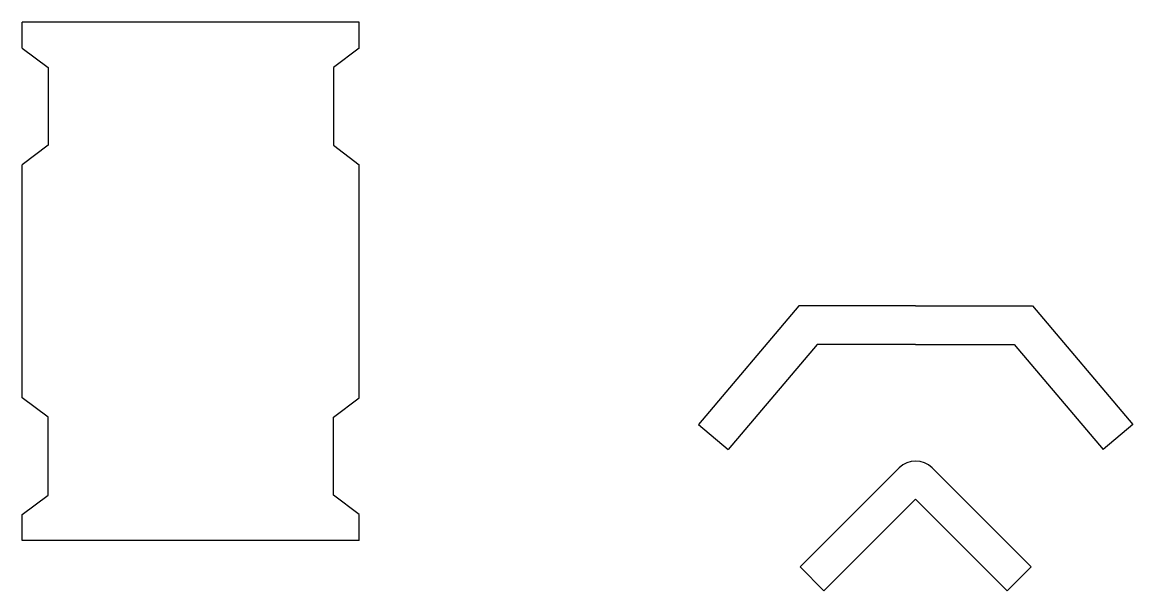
# Model space of a CAD drawing. Extents: x -65 to 363, y -119 to 100.
import ezdxf

# ---------------------------------------------------------------- set-up
doc = ezdxf.new("R2010")
doc.units = 0
doc.layers.add('MODELSKETCH_VISIBLE', color=7, linetype='CONTINUOUS')

msp = doc.modelspace()

# ---------------------------------------------------------------- linework, layer by layer
at = {"layer": 'MODELSKETCH_VISIBLE'}
for p, q in [((65, 100), (-65, 100)), ((-65, 90), (-65, 100)), ((65, 90), (65, 100)), ((-65, 90), (-55, 82.5)), ((65, 90), (55, 82.5)), ((-55, 82.5), (-55, 52.5)), ((55, 82.5), (55, 52.5)), ((-55, 52.5), (-65, 45)), ((55, 52.5), (65, 45)), ((-65, -45), (-65, 45)), ((65, -45), (65, 45)), ((234.55, -9.44), (195.82, -55.26)), ((279.55, -9.44), (234.55, -9.44)), ((279.55, -9.44), (324.55, -9.44)), ((324.55, -9.44), (363.28, -55.26)), ((241.51, -24.44), (207.27, -64.95)), ((279.55, -24.44), (241.51, -24.44)), ((279.55, -24.44), (317.59, -24.44)), ((317.59, -24.44), (351.83, -64.95)), ((-55, -52.5), (-65, -45)), ((55, -52.5), (65, -45)), ((-55, -82.5), (-55, -52.5)), ((55, -82.5), (55, -52.5)), ((195.82, -55.26), (207.27, -64.95)), ((363.28, -55.26), (351.83, -64.95)), ((273.23, -72.03), (235, -110.26)), ((285.87, -72.03), (324.1, -110.26)), ((-65, -90), (-55, -82.5)), ((65, -90), (55, -82.5)), ((279.55, -84.1), (244.19, -119.45)), ((279.55, -84.1), (314.9, -119.45)), ((-65, -100), (-65, -90)), ((65, -100), (65, -90)), ((65, -100), (-65, -100)), ((244.19, -119.45), (235, -110.26)), ((314.9, -119.45), (324.1, -110.26))]:
    msp.add_line(p, q, dxfattribs=at)
msp.add_arc((279.55, -78.35), 8.93, 45, 135, dxfattribs=at)

doc.saveas('drawing.dxf')
